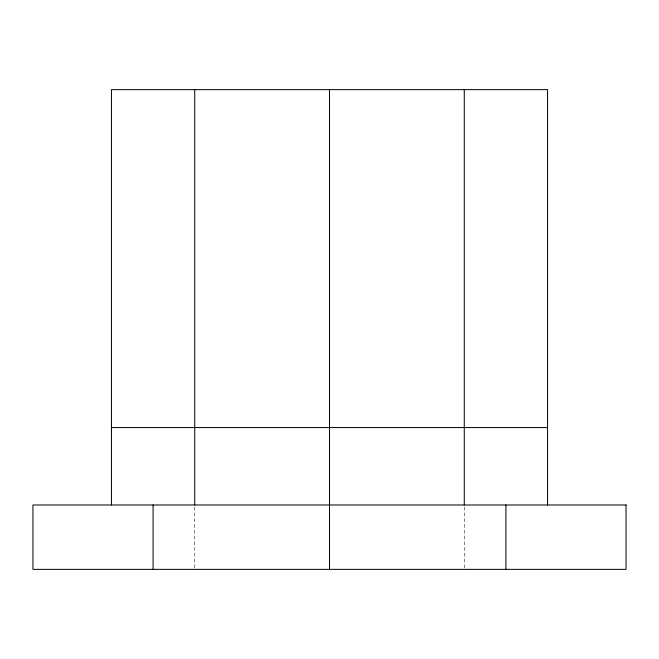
<?xml version="1.0" encoding="UTF-8"?>
<svg xmlns="http://www.w3.org/2000/svg" width="659" height="659" viewBox="0 0 659 659"><rect width="100%" height="100%" fill="white"/><g stroke="black" fill="none" stroke-linecap="round" stroke-linejoin="round"><path stroke-width="0.49" stroke-dasharray="3.29 2.47" d="M464.266 507.026L464.266 568.346M194.734 507.026L194.734 568.346"/><path stroke-width="0.99" d="M111.445 427.551L547.555 427.551M547.555 504.983L547.555 89.632L111.445 89.632L111.445 504.983M505.906 504.983L505.906 569.368M464.266 89.632L464.266 504.983M329.5 89.632L329.5 569.368M194.734 89.632L194.734 504.983M153.094 504.983L153.094 569.368M626.05 504.983L32.95 504.983L32.95 569.368L626.05 569.368L626.05 504.983"/></g></svg>
